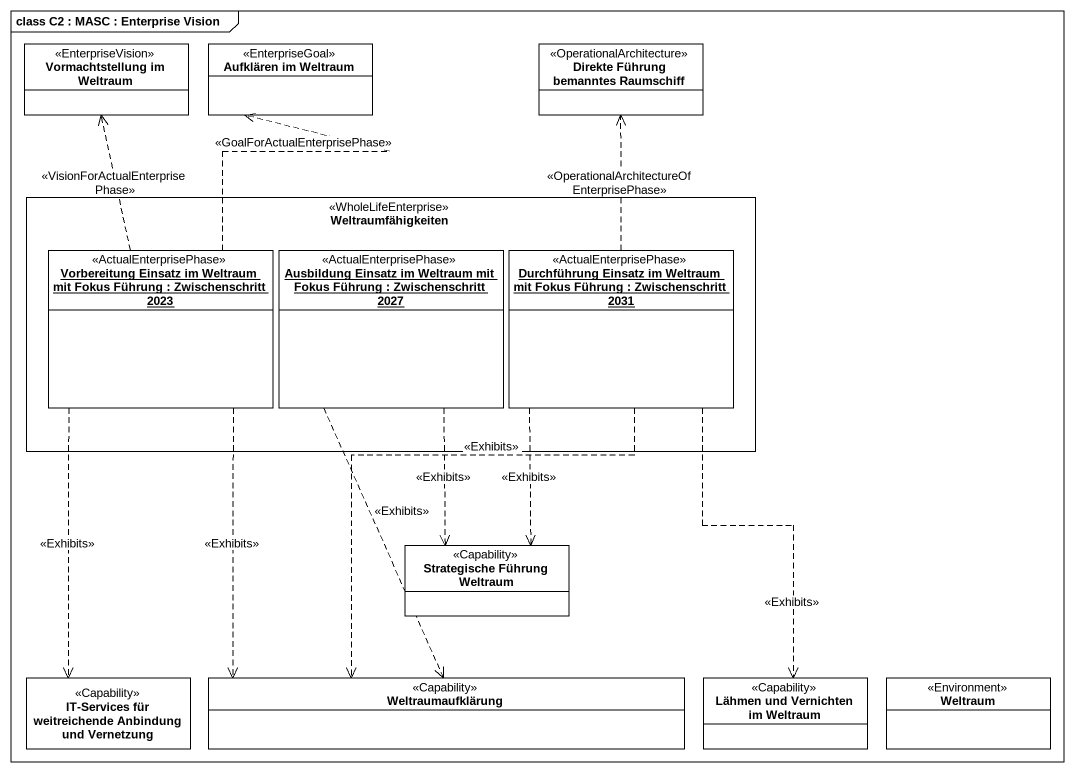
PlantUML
@startuml
mainframe class C2 : MASC : Enterprise Vision
hide circle
hide empty members
class "Vormachtstellung im Weltraum" as Vormachtstellung_im_Weltraum <<EnterpriseVision>>
class "Aufklären im Weltraum" as Aufklären_im_Weltraum <<EnterpriseGoal>>
class "Direkte Führung bemanntes Raumschiff" as Direkte_Führung_bemanntes <<OperationalArchitecture>>
rectangle Weltraumfähigkeiten <<WholeLifeEnterprise>> {
  object "Vorbereitung Einsatz im Weltraum mit Fokus Führung : Zwischenschritt 2023" as Vorbereitung_Einsatz_im <<ActualEnterprisePhase>>
  object "Ausbildung Einsatz im Weltraum mit Fokus Führung : Zwischenschritt 2027" as Ausbildung_Einsatz_im <<ActualEnterprisePhase>>
  object "Durchführung Einsatz im Weltraum mit Fokus Führung : Zwischenschritt 2031" as Durchführung_Einsatz_im <<ActualEnterprisePhase>>
}
class "Strategische Führung Weltraum" as Strategische_Führung <<Capability>>
class "IT-Services für weitreichende Anbindung und Vernetzung" as IT_Services_für <<Capability>>
class Weltraumaufklärung <<Capability>>
class "Lähmen und Vernichten im Weltraum" as Lähmen_und_Vernichten_im <<Capability>>
class Weltraum <<Environment>>
Vorbereitung_Einsatz_im .up.> Vormachtstellung_im_Weltraum : <<VisionForActualEnterprisePhase>>
Vorbereitung_Einsatz_im .up.> Aufklären_im_Weltraum : <<GoalForActualEnterprisePhase>>
Vorbereitung_Einsatz_im ..> IT_Services_für : <<Exhibits>>
Vorbereitung_Einsatz_im ..> Weltraumaufklärung : <<Exhibits>>
Ausbildung_Einsatz_im ..> Strategische_Führung : <<Exhibits>>
Ausbildung_Einsatz_im ..> Weltraumaufklärung : <<Exhibits>>
Durchführung_Einsatz_im .up.> Direkte_Führung_bemanntes : <<OperationalArchitectureOfEnterprisePhase>>
Durchführung_Einsatz_im ..> Strategische_Führung : <<Exhibits>>
Durchführung_Einsatz_im ..> Weltraumaufklärung : <<Exhibits>>
Durchführung_Einsatz_im ..> Lähmen_und_Vernichten_im : <<Exhibits>>
@enduml
